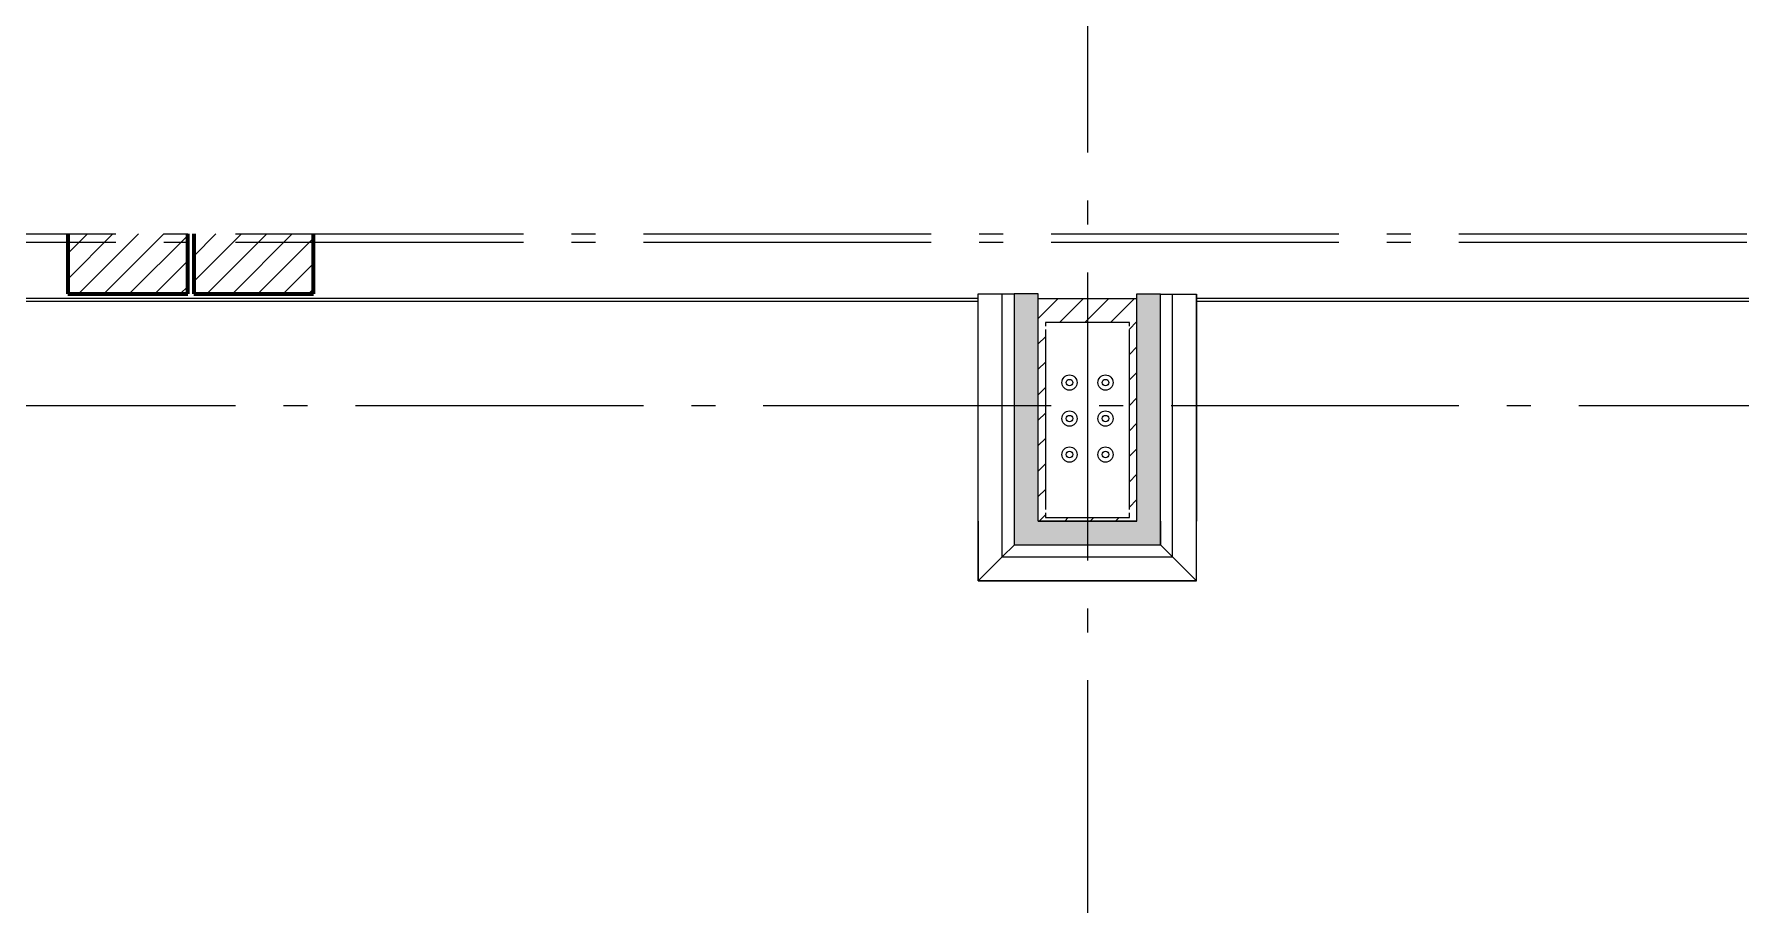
# Model space of a CAD drawing. Header units: millimetres. Extents: x -187347 to 135007, y -6415 to 292048.
# Drawn here: x -55332 to -48216, y 101973 to 105603 of the extents above; entities that cross this region are included whole.
import ezdxf

# ---------------------------------------------------------------- set-up
doc = ezdxf.new("R2010")
doc.units = ezdxf.units.MM
doc.header["$LTSCALE"] = 100
doc.linetypes.add('Z_LINE-CNTR', pattern=[17, 12, -2, 1, -2])
for name, color, linetype, lineweight in [('A-FLOR', 7, 'Continuous', 5), ('A-WALL', 7, 'Continuous', 5), ('A-WALL-FNSH', 7, 'Continuous', 5), ('A-WALL-PATT', 7, 'Continuous', 5), ('S-COLS', 7, 'Continuous', 5), ('S-FSTN', 7, 'Continuous', 5), ('S-GRID', 7, 'Continuous', 5)]:
    doc.layers.add(name, color=color, linetype=linetype, lineweight=lineweight)

# ---------------------------------------------------------------- blocks, each defined once
blk = doc.blocks.new('ODE_ST_M3_Concrete_Rectangular_Column_LOD3 - C400X500-17909181-BLOCK WORK - GROUND FLOOR PLAN - FOR SITE')
at = {"layer": 'S-COLS', "true_color": 0xc0c0c0}
h = blk.add_hatch(dxfattribs=at)
h.set_pattern_fill('FP_1747', color=9, style=0, pattern_type=2)
h.set_pattern_definition([(315, (-665, 157998.48), (53.03301, 53.03301), [])])
h.paths.add_polyline_path([(-200, -250), (50, -250), (50, 250), (-200, 250)])
at = {"layer": 'S-COLS', "lineweight": 100}
for p, q in [((50, 250), (-200, 250)), ((-200, 250), (-200, -250)), ((-200, -250), (50, -250))]:
    blk.add_line(p, q, dxfattribs=at)
blk = doc.blocks.new('ODE_ST_M3_Concrete_Rectangular_Column_LOD3 - C400X500-V257-BLOCK WORK - GROUND FLOOR PLAN - FOR SITE')
at = {"layer": 'S-COLS', "true_color": 0xc0c0c0}
h = blk.add_hatch(dxfattribs=at)
h.set_pattern_fill('FP_1748', color=9, style=0, pattern_type=2)
h.set_pattern_definition([(315, (-665, 158523.48), (53.03301, 53.03301), [])])
h.paths.add_polyline_path([(-200, -250), (50, -250), (50, 250), (-200, 250)])
at = {"layer": 'S-COLS', "lineweight": 100}
for p, q in [((50, 250), (-200, 250)), ((-200, 250), (-200, -250)), ((-200, -250), (50, -250))]:
    blk.add_line(p, q, dxfattribs=at)
blk = doc.blocks.new('ODE_ST_M3_Base_Plate_Connection___Double_Row_14562_FREE_BOLT_LOD3 - BR630D-V277-BLOCK WORK - GROUND FLOOR PLAN - FOR SITE')
at = {"layer": 'S-FSTN'}
for p, q in [((-181.3, 406), (-181.3, 391)), ((168.7, 406), (-181.3, 406)), ((-181.3, 377), (-181.3, -373)), ((168.7, 391), (168.7, 406)), ((168.7, -373), (168.7, 377)), ((-181.3, -387), (-181.3, -406)), ((-181.3, -406), (168.7, -406)), ((168.7, -406), (168.7, -387))]:
    blk.add_line(p, q, dxfattribs=at)
blk = doc.blocks.new('Hex Head - 16mmØ BOLT-30449151-BLOCK WORK - GROUND FLOOR PLAN - FOR SITE')
at = {"layer": 'S-FSTN'}
for radius, start, end in [(31.7, 0, 180), (13.5, 0, 180), (31.7, 180, 360), (13.5, 180, 360)]:
    blk.add_arc((9.5, 0), radius, start, end, dxfattribs=at)
blk = doc.blocks.new('Hex Head - 30mmØ BOLT-30457584-BLOCK WORK - GROUND FLOOR PLAN - FOR SITE')
at = {"layer": 'S-FSTN'}
for radius, start, end in [(31.7, 0, 180), (13.5, 0, 180), (31.7, 180, 360), (13.5, 180, 360)]:
    blk.add_arc((9.5, 0), radius, start, end, dxfattribs=at)

msp = doc.modelspace()

# ---------------------------------------------------------------- hatches: boundary and pattern name
at = {"layer": 'A-WALL-PATT', "true_color": 0xb8ffa6}
h = msp.add_hatch(color=71, dxfattribs=at)
h.paths.add_polyline_path([(-51244.1, 103473.8), (-51244.1, 103572.2), (-51244.9, 103572.2), (-51244.9, 103473.8)])
h.paths.add_polyline_path([(-51244.1, 103573), (-51244.1, 104520), (-51244.9, 104520), (-51244.9, 103573)])
at = {"layer": 'A-WALL-PATT'}
h = msp.add_hatch(dxfattribs=at)
h.set_pattern_fill('FP_323', color=256, angle=67.38013, style=0, pattern_type=2)
h.set_pattern_definition([(157.38, (-51164.69, 104050.563), (-50.7995, 0.0003), [13.208, -647.192]), (157.38, (-51164.69, 104101.363), (-50.79954, 0.0003), [13.208, -647.192]), (157.38, (-51164.69, 104152.163), (-50.79954, 0.0003), [13.208, -647.192]), (157.38, (-51164.69, 104202.964), (-50.79954, 0.0003), [13.208, -647.192]), (157.38, (-51164.69, 104253.763), (-50.79954, 0.0003), [13.208, -647.192]), (202.249, (-51164.69, 104093.235), (-50.8004, 0.00024), [12.075, -1195.427]), (202.249, (-51164.69, 104144.035), (-50.8004, 0.00024), [12.075, -1195.427]), (202.249, (-51164.69, 104194.835), (-50.80037, 0.00024), [12.075, -1195.427]), (202.249, (-51164.69, 104245.635), (-50.80037, 0.00024), [12.075, -1195.427]), (202.249, (-51164.69, 104296.435), (-50.80037, 0.00024), [12.075, -1195.427]), (202.249, (-51164.69, 104347.235), (-50.80037, 0.00024), [12.075, -1195.427]), (202.2491, (-51164.69, 104398.035), (-50.80037, 0.00024), [12.075, -1195.427]), (202.2491, (-51164.69, 104448.835), (-50.80037, 0.00024), [12.075, -1195.427]), (202.2491, (-51164.69, 104499.635), (-50.80037, 0.00024), [12.075, -1195.427]), (337.751, (-51175.866, 104080.535), (-50.8004, -0.0005), [12.075, -1195.427]), (337.751, (-51175.866, 104131.335), (-50.8004, -0.0005), [12.075, -1195.427]), (337.751, (-51175.866, 104182.135), (-50.80037, -0.0005), [12.075, -1195.427]), (337.751, (-51175.866, 104232.936), (-50.80037, -0.0005), [12.075, -1195.427]), (337.751, (-51175.866, 104283.735), (-50.80037, -0.0005), [12.075, -1195.427]), (337.751, (-51175.866, 104334.535), (-50.80037, -0.0005), [12.075, -1195.427]), (337.751, (-51175.866, 104385.335), (-50.80037, -0.00048), [12.075, -1195.427]), (337.7511, (-51175.866, 104436.135), (-50.80037, -0.00048), [12.075, -1195.427]), (337.7511, (-51175.866, 104486.935), (-50.80037, -0.00048), [12.075, -1195.427]), (22.62, (-51176.882, 104062.756), (-50.7995, -0.00055), [13.208, -647.192]), (22.62, (-51176.882, 104113.555), (-50.79954, -0.00055), [13.208, -647.192]), (22.62, (-51176.882, 104164.355), (-50.79954, -0.00055), [13.208, -647.192]), (22.62, (-51176.882, 104215.155), (-50.79954, -0.00055), [13.208, -647.192]), (22.62, (-51176.882, 104265.955), (-50.79954, -0.00055), [13.208, -647.192]), (171.8701, (-51156.054, 104048.0235), (-50.79954, -7e-05), [3.592, -355.618]), (158.198, (-51159.61, 104048.531), (-50.8005, 0.0002), [5.471, -268.095]), (158.198, (-51159.61, 104099.33), (-50.8005, 0.0002), [5.471, -268.095]), (21.801, (-51164.69, 104067.835), (-50.8005, 0.0004), [5.471, -268.095]), (21.801, (-51164.69, 104118.635), (-50.8005, 0.0004), [5.471, -268.095]), (8.1301, (-51159.61, 104069.8675), (-50.79954, -0.00017), [3.592, -355.618]), (8.1301, (-51156.054, 104048.0235), (-50.79954, -0.00017), [3.592, -355.618]), (26.565, (-51152.498, 104048.53), (-50.7999, -0.0005), [3.408, -110.184]), (45, (-51149.45, 104050.055), (-50.8, -0.0001), [3.592, -68.25]), (56.31, (-51146.91, 104052.595), (-50.8, -0.0005), [1.832, -181.33]), (56.31, (-51146.91, 104103.395), (-50.8, -0.0005), [1.832, -181.33]), (56.31, (-51146.91, 104154.195), (-50.8, -0.0005), [1.832, -181.33]), (71.565, (-51145.894, 104054.12), (-50.8, 0.0002), [1.676, -158.967]), (71.565, (-51145.894, 104104.92), (-50.7998, 0.0002), [1.676, -158.967]), (71.565, (-51145.894, 104155.72), (-50.7998, 0.0002), [1.676, -158.967]), (71.565, (-51145.386, 104055.643), (-50.8, 0.0002), [1.676, -158.967]), (71.565, (-51145.386, 104106.443), (-50.7998, 0.0002), [1.676, -158.967]), (71.565, (-51145.386, 104157.243), (-50.7998, 0.0002), [1.676, -158.967]), (90, (-51144.88, 104057.167), (-50.8, -0.0001), [4.064, -46.736]), (108.435, (-51144.878, 104061.23), (-50.8, -0.0005), [1.676, -158.967]), (108.435, (-51144.88, 104112.03), (-50.7998, -0.0005), [1.676, -158.967]), (108.435, (-51144.878, 104162.83), (-50.7998, -0.0005), [1.676, -158.967]), (108.435, (-51145.387, 104062.755), (-50.8, -0.0005), [1.676, -158.967]), (108.435, (-51145.386, 104113.555), (-50.7998, -0.0005), [1.676, -158.967]), (108.435, (-51145.386, 104164.355), (-50.7998, -0.0005), [1.676, -158.967]), (123.69, (-51145.894, 104064.28), (-50.8, 0.0002), [1.832, -181.33]), (123.69, (-51145.894, 104115.08), (-50.8, 0.0002), [1.832, -181.33]), (123.69, (-51145.895, 104165.88), (-50.8, 0.0002), [1.832, -181.33]), (135, (-51146.91, 104065.803), (-50.8, -0.0001), [3.592, -68.25]), (153.435, (-51149.45, 104068.343), (-50.7999, 0.0003), [3.408, -110.184]), (171.8701, (-51152.498, 104069.867), (-50.79954, -7e-05), [3.592, -355.618]), (171.8701, (-51156.054, 104073.423), (-50.79954, -7e-05), [3.592, -355.618]), (158.198, (-51159.61, 104073.931), (-50.8005, 0.0002), [5.471, -268.095]), (158.198, (-51159.61, 104124.73), (-50.8005, 0.0002), [5.471, -268.095]), (21.801, (-51164.69, 104093.235), (-50.8005, 0.0004), [5.471, -268.095]), (21.801, (-51164.69, 104144.035), (-50.8005, 0.0004), [5.471, -268.095]), (8.1301, (-51159.61, 104095.267), (-50.79954, -0.00017), [3.592, -355.618]), (8.1301, (-51156.054, 104073.423), (-50.79954, -0.00017), [3.592, -355.618]), (26.565, (-51152.498, 104073.93), (-50.7999, -0.0005), [3.408, -110.184]), (45, (-51149.45, 104075.455), (-50.8, -0.0001), [3.592, -68.25]), (56.31, (-51146.91, 104077.995), (-50.8, -0.0005), [1.832, -181.33]), (56.31, (-51146.91, 104128.795), (-50.8, -0.0005), [1.832, -181.33]), (56.31, (-51146.91, 104179.596), (-50.8, -0.0005), [1.832, -181.33]), (71.565, (-51145.894, 104079.52), (-50.8, 0.0002), [1.676, -158.967]), (71.565, (-51145.894, 104130.32), (-50.7998, 0.0002), [1.676, -158.967]), (71.565, (-51145.894, 104181.12), (-50.7998, 0.0002), [1.676, -158.967]), (71.565, (-51145.386, 104081.043), (-50.8, 0.0002), [1.676, -158.967]), (71.565, (-51145.386, 104131.843), (-50.7998, 0.0002), [1.676, -158.967]), (71.565, (-51145.386, 104182.643), (-50.7998, 0.0002), [1.676, -158.967]), (90, (-51144.88, 104082.567), (-50.8, -0.0001), [4.064, -46.736]), (108.435, (-51144.88, 104086.63), (-50.7998, -0.0005), [1.676, -158.967]), (108.435, (-51144.88, 104137.43), (-50.7998, -0.0005), [1.676, -158.967]), (108.435, (-51144.88, 104188.23), (-50.7998, -0.0005), [1.676, -158.967]), (108.435, (-51145.386, 104088.156), (-50.7998, -0.0005), [1.676, -158.967]), (108.435, (-51145.386, 104138.955), (-50.7998, -0.0005), [1.676, -158.967]), (108.435, (-51145.386, 104189.755), (-50.7998, -0.0005), [1.676, -158.967]), (123.69, (-51145.894, 104089.68), (-50.8, 0.0002), [1.832, -181.33]), (123.69, (-51145.894, 104140.48), (-50.8, 0.0002), [1.832, -181.33]), (123.69, (-51145.894, 104191.28), (-50.8, 0.0002), [1.832, -181.33]), (135, (-51146.91, 104091.203), (-50.8, -0.0001), [3.592, -68.25]), (153.435, (-51149.45, 104093.743), (-50.7999, 0.0003), [3.408, -110.184]), (171.8701, (-51152.498, 104095.267), (-50.79954, -7e-05), [3.592, -355.618]), (171.8701, (-51184.502, 104060.723), (-50.79954, -7e-05), [3.592, -355.618]), (153.435, (-51188.058, 104061.23), (-50.7999, 0.0003), [3.408, -110.184]), (135, (-51191.106, 104062.755), (-50.8, -0.0001), [3.592, -68.25]), (123.69, (-51193.646, 104065.295), (-50.8, 0.0002), [1.832, -181.33]), (123.69, (-51193.646, 104116.095), (-50.8, 0.0002), [1.832, -181.33]), (123.69, (-51193.646, 104166.895), (-50.8, 0.0002), [1.832, -181.33]), (108.435, (-51194.66, 104066.82), (-50.8, -0.0005), [1.676, -158.967]), (108.435, (-51194.66, 104117.62), (-50.7998, -0.0005), [1.676, -158.967]), (108.435, (-51194.66, 104168.42), (-50.7998, -0.0005), [1.676, -158.967]), (108.435, (-51195.17, 104068.343), (-50.8, -0.0005), [1.676, -158.967]), (108.435, (-51195.17, 104119.143), (-50.7998, -0.0005), [1.676, -158.967]), (108.435, (-51195.17, 104169.943), (-50.7998, -0.0005), [1.676, -158.967]), (90, (-51195.68, 104069.867), (-50.8, -0.0001), [4.064, -46.736]), (71.565, (-51195.678, 104073.93), (-50.8, 0.0002), [1.676, -158.967]), (71.565, (-51195.68, 104124.73), (-50.7998, 0.0002), [1.676, -158.967]), (71.565, (-51195.68, 104175.53), (-50.7998, 0.0002), [1.676, -158.967]), (71.565, (-51195.17, 104075.455), (-50.8, 0.0002), [1.676, -158.967]), (71.565, (-51195.17, 104126.255), (-50.7998, 0.0002), [1.676, -158.967]), (71.565, (-51195.17, 104177.055), (-50.7998, 0.0002), [1.676, -158.967]), (56.31, (-51194.662, 104076.98), (-50.8, -0.0005), [1.832, -181.33]), (56.31, (-51194.66, 104127.78), (-50.8, -0.0005), [1.832, -181.33]), (56.31, (-51194.66, 104178.58), (-50.8, -0.0005), [1.832, -181.33]), (45, (-51193.646, 104078.503), (-50.8, -0.0001), [3.592, -68.25]), (26.565, (-51191.106, 104081.043), (-50.7999, -0.0005), [3.408, -110.184]), (8.1301, (-51188.058, 104082.567), (-50.79954, -0.00017), [3.592, -355.618]), (8.1301, (-51184.502, 104060.723), (-50.79954, -0.00017), [3.592, -355.618]), (20.556, (-51180.946, 104061.231), (-50.8004, -0.0003), [4.34, -429.695]), (20.556, (-51180.946, 104112.03), (-50.8004, -0.0003), [4.34, -429.695]), (20.556, (-51180.946, 104162.83), (-50.8004, -0.0003), [4.34, -429.695]), (158.198, (-51175.866, 104080.535), (-50.8005, 0.0002), [5.471, -268.095]), (158.198, (-51175.866, 104131.335), (-50.8005, 0.0002), [5.471, -268.095]), (171.8701, (-51180.946, 104082.5675), (-50.79954, -7e-05), [3.592, -355.618]), (90, (-51195.68, 104046.5), (-50.8, -0.0001), [2.032, -48.768]), (71.565, (-51195.68, 104048.53), (-50.8, 0.0002), [1.676, -158.967]), (71.565, (-51195.68, 104099.33), (-50.7998, 0.0002), [1.676, -158.967]), (71.565, (-51195.68, 104150.13), (-50.7998, 0.0002), [1.676, -158.967]), (71.565, (-51195.17, 104050.055), (-50.8, 0.0002), [1.676, -158.967]), (71.565, (-51195.17, 104100.855), (-50.7998, 0.0002), [1.676, -158.967]), (71.565, (-51195.17, 104151.655), (-50.7998, 0.0002), [1.676, -158.967]), (56.31, (-51194.662, 104051.58), (-50.8, -0.0005), [1.832, -181.33]), (56.31, (-51194.66, 104102.38), (-50.8, -0.0005), [1.832, -181.33]), (56.31, (-51194.663, 104153.18), (-50.8, -0.0005), [1.832, -181.33]), (45, (-51193.646, 104053.103), (-50.8, -0.0001), [3.592, -68.25]), (26.565, (-51191.106, 104055.643), (-50.7999, -0.0005), [3.408, -110.184]), (8.1301, (-51188.058, 104057.167), (-50.79954, -0.00017), [3.592, -355.618]), (159.444, (-51176.882, 104055.643), (-50.8004, 7e-05), [4.34, -429.695]), (159.444, (-51176.882, 104106.443), (-50.8004, 7e-05), [4.34, -429.695]), (159.444, (-51176.882, 104157.243), (-50.8004, 7e-05), [4.34, -429.695]), (171.8701, (-51180.946, 104057.167), (-50.79954, -7e-05), [3.592, -355.618]), (171.8701, (-51184.502, 104086.123), (-50.79954, -7e-05), [3.592, -355.618]), (153.435, (-51188.058, 104086.631), (-50.7999, 0.0003), [3.408, -110.184]), (135, (-51191.106, 104088.155), (-50.8, -0.0001), [3.592, -68.25]), (123.69, (-51193.646, 104090.695), (-50.8, 0.0002), [1.832, -181.33]), (123.69, (-51193.646, 104141.495), (-50.8, 0.0002), [1.832, -181.33]), (123.69, (-51193.646, 104192.295), (-50.8, 0.0002), [1.832, -181.33]), (108.435, (-51194.66, 104092.22), (-50.7998, -0.0005), [1.676, -158.967]), (108.435, (-51194.66, 104143.02), (-50.7998, -0.0005), [1.676, -158.967]), (108.435, (-51194.66, 104193.82), (-50.7998, -0.0005), [1.676, -158.967]), (108.435, (-51195.17, 104093.743), (-50.7998, -0.0005), [1.676, -158.967]), (108.435, (-51195.17, 104144.543), (-50.7998, -0.0005), [1.676, -158.967]), (108.435, (-51195.17, 104195.343), (-50.7998, -0.0005), [1.676, -158.967]), (90, (-51195.68, 104095.267), (-50.8, -0.0001), [2.032, -48.768]), (8.1301, (-51184.502, 104086.123), (-50.79954, -0.00017), [3.592, -355.618]), (21.801, (-51180.946, 104086.631), (-50.8005, 0.0004), [5.471, -268.095]), (21.801, (-51180.946, 104137.431), (-50.8005, 0.0004), [5.471, -268.095])])
h.paths.add_polyline_path([(-51244.1, 103572.2), (-51145.7, 103572.2), (-51145.7, 104520), (-51244.1, 104520), (-51244.1, 103573)])
at = {"layer": 'A-WALL-PATT', "true_color": 0xb8ffa6}
for points in [[(-51144.9, 103573), (-51144.9, 104520), (-51145.7, 104520), (-51145.7, 103573)], [(-50734.9, 103573), (-50734.1, 103573), (-50734.1, 104519), (-50734.9, 104519), (-50734.9, 103639)], [(-51051.4, 103572.2), (-50734.1, 103572.2), (-50734.9, 103573), (-51144.9, 103573), (-51145.7, 103572.2)], [(-50681, 103473), (-50635.7, 103473), (-50635.7, 103473.8), (-51244.1, 103473.8), (-51244.1, 103473), (-51051.4, 103473)]]:
    msp.add_hatch(color=71, dxfattribs=at).paths.add_polyline_path(points)
at = {"layer": 'A-WALL-PATT'}
h = msp.add_hatch(dxfattribs=at)
h.set_pattern_fill('FP_321', color=256, angle=67.38013, style=0, pattern_type=2)
h.set_pattern_definition([(337.38, (-50715.066, 104041.935), (50.7995, -0.0003), [13.208, -647.192]), (337.38, (-50715.066, 103991.135), (50.79954, -0.0003), [13.208, -647.192]), (337.38, (-50715.066, 103940.335), (50.79954, -0.0003), [13.208, -647.192]), (337.38, (-50715.066, 103889.535), (50.79954, -0.0003), [13.208, -647.192]), (337.38, (-50715.067, 103838.735), (50.79954, -0.0003), [13.208, -647.192]), (22.249, (-50715.066, 103999.263), (50.8004, -0.00024), [12.075, -1195.427]), (22.249, (-50715.066, 103948.463), (50.8004, -0.00024), [12.075, -1195.427]), (22.249, (-50715.066, 103897.663), (50.80037, -0.00024), [12.075, -1195.427]), (22.249, (-50715.066, 103846.863), (50.80037, -0.00024), [12.075, -1195.427]), (22.249, (-50715.066, 103796.063), (50.80037, -0.00024), [12.075, -1195.427]), (22.249, (-50715.066, 103745.264), (50.80037, -0.00024), [12.075, -1195.427]), (22.2491, (-50715.066, 103694.463), (50.80037, -0.00024), [12.075, -1195.427]), (22.2491, (-50715.066, 103643.663), (50.80037, -0.00024), [12.075, -1195.427]), (22.2491, (-50715.066, 103592.863), (50.80037, -0.00024), [12.075, -1195.427]), (157.751, (-50703.89, 104011.963), (50.8004, 0.0005), [12.075, -1195.427]), (157.751, (-50703.89, 103961.163), (50.8004, 0.0005), [12.075, -1195.427]), (157.751, (-50703.89, 103910.363), (50.80037, 0.0005), [12.075, -1195.427]), (157.751, (-50703.89, 103859.563), (50.80037, 0.0005), [12.075, -1195.427]), (157.751, (-50703.89, 103808.763), (50.80037, 0.0005), [12.075, -1195.427]), (157.751, (-50703.89, 103757.963), (50.80037, 0.0005), [12.075, -1195.427]), (157.751, (-50703.89, 103707.163), (50.80037, 0.00048), [12.075, -1195.427]), (157.7511, (-50703.89, 103656.363), (50.80037, 0.00048), [12.075, -1195.427]), (157.7511, (-50703.89, 103605.563), (50.80037, 0.00048), [12.075, -1195.427]), (202.62, (-50702.874, 104029.743), (50.7995, 0.00055), [13.208, -647.192]), (202.62, (-50702.875, 103978.943), (50.79954, 0.00055), [13.208, -647.192]), (202.62, (-50702.874, 103928.143), (50.79954, 0.00055), [13.208, -647.192]), (202.62, (-50702.874, 103877.343), (50.79954, 0.00055), [13.208, -647.192]), (202.62, (-50702.874, 103826.543), (50.79954, 0.00055), [13.208, -647.192]), (351.8701, (-50723.702, 104044.475), (50.79954, 7e-05), [3.592, -355.618]), (338.198, (-50720.146, 104043.967), (50.8005, -0.0002), [5.471, -268.095]), (338.198, (-50720.146, 103993.167), (50.8005, -0.0002), [5.471, -268.095]), (201.801, (-50715.066, 104024.663), (50.8005, -0.0004), [5.471, -268.095]), (201.801, (-50715.066, 103973.863), (50.8005, -0.0004), [5.471, -268.095]), (188.1301, (-50720.146, 104022.631), (50.79954, 0.00017), [3.592, -355.618]), (188.1301, (-50723.702, 104044.475), (50.79954, 0.00017), [3.592, -355.618]), (206.565, (-50727.258, 104043.967), (50.7999, 0.0005), [3.408, -110.184]), (225, (-50730.306, 104042.443), (50.8, 0.0001), [3.592, -68.25]), (236.31, (-50732.846, 104039.903), (50.8, 0.0005), [1.832, -181.33]), (236.31, (-50732.846, 103989.103), (50.8, 0.0005), [1.832, -181.33]), (236.31, (-50732.846, 103938.303), (50.8, 0.0005), [1.832, -181.33]), (251.565, (-50733.86, 104038.38), (50.8, -0.0002), [1.676, -158.967]), (251.565, (-50733.86, 103987.58), (50.7998, -0.0002), [1.676, -158.967]), (251.565, (-50733.86, 103936.78), (50.7998, -0.0002), [1.676, -158.967]), (251.565, (-50734.37, 104036.855), (50.8, -0.0002), [1.676, -158.967]), (251.565, (-50734.37, 103986.055), (50.7998, -0.0002), [1.676, -158.967]), (251.565, (-50734.37, 103935.255), (50.7998, -0.0002), [1.676, -158.967]), (270, (-50734.88, 104035.33), (50.8, 0.0001), [4.064, -46.736]), (288.435, (-50734.88, 104031.267), (50.8, 0.0005), [1.676, -158.967]), (288.435, (-50734.88, 103980.467), (50.7998, 0.0005), [1.676, -158.967]), (288.435, (-50734.878, 103929.667), (50.7998, 0.0005), [1.676, -158.967]), (288.435, (-50734.37, 104029.743), (50.8, 0.0005), [1.676, -158.967]), (288.435, (-50734.37, 103978.944), (50.7998, 0.0005), [1.676, -158.967]), (288.435, (-50734.37, 103928.143), (50.7998, 0.0005), [1.676, -158.967]), (303.69, (-50733.86, 104028.22), (50.8, -0.0002), [1.832, -181.33]), (303.69, (-50733.862, 103977.42), (50.8, -0.0002), [1.832, -181.33]), (303.69, (-50733.86, 103926.62), (50.8, -0.0002), [1.832, -181.33]), (315, (-50732.846, 104026.695), (50.8, 0.0001), [3.592, -68.25]), (333.435, (-50730.306, 104024.155), (50.7999, -0.0003), [3.408, -110.184]), (351.8701, (-50727.258, 104022.631), (50.79954, 7e-05), [3.592, -355.618]), (351.8701, (-50723.702, 104019.0755), (50.79954, 7e-05), [3.592, -355.618]), (338.198, (-50720.146, 104018.567), (50.8005, -0.0002), [5.471, -268.095]), (338.198, (-50720.146, 103967.767), (50.8005, -0.0002), [5.471, -268.095]), (201.801, (-50715.066, 103999.263), (50.8005, -0.0004), [5.471, -268.095]), (201.801, (-50715.066, 103948.463), (50.8005, -0.0004), [5.471, -268.095]), (188.1301, (-50720.146, 103997.2315), (50.79954, 0.00017), [3.592, -355.618]), (188.1301, (-50723.702, 104019.0755), (50.79954, 0.00017), [3.592, -355.618]), (206.565, (-50727.258, 104018.567), (50.7999, 0.0005), [3.408, -110.184]), (225, (-50730.306, 104017.043), (50.8, 0.0001), [3.592, -68.25]), (236.31, (-50732.846, 104014.503), (50.8, 0.0005), [1.832, -181.33]), (236.31, (-50732.846, 103963.703), (50.8, 0.0005), [1.832, -181.33]), (236.31, (-50732.846, 103912.903), (50.8, 0.0005), [1.832, -181.33]), (251.565, (-50733.86, 104012.98), (50.8, -0.0002), [1.676, -158.967]), (251.565, (-50733.86, 103962.18), (50.7998, -0.0002), [1.676, -158.967]), (251.565, (-50733.86, 103911.38), (50.7998, -0.0002), [1.676, -158.967]), (251.565, (-50734.37, 104011.455), (50.8, -0.0002), [1.676, -158.967]), (251.565, (-50734.37, 103960.655), (50.7998, -0.0002), [1.676, -158.967]), (251.565, (-50734.37, 103909.855), (50.7998, -0.0002), [1.676, -158.967]), (270, (-50734.88, 104009.93), (50.8, 0.0001), [4.064, -46.736]), (288.435, (-50734.88, 104005.867), (50.7998, 0.0005), [1.676, -158.967]), (288.435, (-50734.88, 103955.067), (50.7998, 0.0005), [1.676, -158.967]), (288.435, (-50734.88, 103904.267), (50.7998, 0.0005), [1.676, -158.967]), (288.435, (-50734.37, 104004.343), (50.7998, 0.0005), [1.676, -158.967]), (288.435, (-50734.37, 103953.543), (50.7998, 0.0005), [1.676, -158.967]), (288.435, (-50734.37, 103902.743), (50.7998, 0.0005), [1.676, -158.967]), (303.69, (-50733.862, 104002.82), (50.8, -0.0002), [1.832, -181.33]), (303.69, (-50733.86, 103952.02), (50.8, -0.0002), [1.832, -181.33]), (303.69, (-50733.86, 103901.22), (50.8, -0.0002), [1.832, -181.33]), (315, (-50732.846, 104001.295), (50.8, 0.0001), [3.592, -68.25]), (333.435, (-50730.306, 103998.755), (50.7999, -0.0003), [3.408, -110.184]), (351.8701, (-50727.258, 103997.231), (50.79954, 7e-05), [3.592, -355.618]), (351.8701, (-50695.254, 104031.775), (50.79954, 7e-05), [3.592, -355.618]), (333.435, (-50691.698, 104031.267), (50.7999, -0.0003), [3.408, -110.184]), (315, (-50688.65, 104029.743), (50.8, 0.0001), [3.592, -68.25]), (303.69, (-50686.11, 104027.203), (50.8, -0.0002), [1.832, -181.33]), (303.69, (-50686.11, 103976.403), (50.8, -0.0002), [1.832, -181.33]), (303.69, (-50686.11, 103925.603), (50.8, -0.0002), [1.832, -181.33]), (288.435, (-50685.094, 104025.68), (50.8, 0.0005), [1.676, -158.967]), (288.435, (-50685.094, 103974.88), (50.7998, 0.0005), [1.676, -158.967]), (288.435, (-50685.094, 103924.08), (50.7998, 0.0005), [1.676, -158.967]), (288.435, (-50684.587, 104024.155), (50.8, 0.0005), [1.676, -158.967]), (288.435, (-50684.586, 103973.355), (50.7998, 0.0005), [1.676, -158.967]), (288.435, (-50684.586, 103922.555), (50.7998, 0.0005), [1.676, -158.967]), (270, (-50684.08, 104022.63), (50.8, 0.0001), [4.064, -46.736]), (251.565, (-50684.078, 104018.567), (50.8, -0.0002), [1.676, -158.967]), (251.565, (-50684.08, 103967.767), (50.7998, -0.0002), [1.676, -158.967]), (251.565, (-50684.078, 103916.967), (50.7998, -0.0002), [1.676, -158.967]), (251.565, (-50684.586, 104017.043), (50.8, -0.0002), [1.676, -158.967]), (251.565, (-50684.586, 103966.243), (50.7998, -0.0002), [1.676, -158.967]), (251.565, (-50684.586, 103915.443), (50.7998, -0.0002), [1.676, -158.967]), (236.31, (-50685.094, 104015.52), (50.8, 0.0005), [1.832, -181.33]), (236.31, (-50685.094, 103964.72), (50.8, 0.0005), [1.832, -181.33]), (236.31, (-50685.094, 103913.92), (50.8, 0.0005), [1.832, -181.33]), (225, (-50686.11, 104013.995), (50.8, 0.0001), [3.592, -68.25]), (206.565, (-50688.65, 104011.455), (50.7999, 0.0005), [3.408, -110.184]), (188.1301, (-50691.698, 104009.931), (50.79954, 0.00017), [3.592, -355.618]), (188.1301, (-50695.254, 104031.775), (50.79954, 0.00017), [3.592, -355.618]), (200.556, (-50698.81, 104031.268), (50.8004, 0.0003), [4.34, -429.695]), (200.556, (-50698.81, 103980.467), (50.8004, 0.0003), [4.34, -429.695]), (200.556, (-50698.81, 103929.667), (50.8004, 0.0003), [4.34, -429.695]), (338.198, (-50703.89, 104011.963), (50.8005, -0.0002), [5.471, -268.095]), (338.198, (-50703.89, 103961.163), (50.8005, -0.0002), [5.471, -268.095]), (351.8701, (-50698.81, 104009.9314), (50.79954, 7e-05), [3.592, -355.618]), (270, (-50684.08, 104046), (50.8, 0.0001), [2.032, -48.768]), (251.565, (-50684.08, 104043.967), (50.8, -0.0002), [1.676, -158.967]), (251.565, (-50684.08, 103993.167), (50.7998, -0.0002), [1.676, -158.967]), (251.565, (-50684.08, 103942.367), (50.7998, -0.0002), [1.676, -158.967]), (251.565, (-50684.586, 104042.443), (50.8, -0.0002), [1.676, -158.967]), (251.565, (-50684.586, 103991.643), (50.7998, -0.0002), [1.676, -158.967]), (251.565, (-50684.586, 103940.843), (50.7998, -0.0002), [1.676, -158.967]), (236.31, (-50685.094, 104040.92), (50.8, 0.0005), [1.832, -181.33]), (236.31, (-50685.094, 103990.12), (50.8, 0.0005), [1.832, -181.33]), (236.31, (-50685.094, 103939.32), (50.8, 0.0005), [1.832, -181.33]), (225, (-50686.11, 104039.395), (50.8, 0.0001), [3.592, -68.25]), (206.565, (-50688.65, 104036.855), (50.7999, 0.0005), [3.408, -110.184]), (188.1301, (-50691.698, 104035.331), (50.79954, 0.00017), [3.592, -355.618]), (339.444, (-50702.874, 104036.855), (50.8004, -7e-05), [4.34, -429.695]), (339.444, (-50702.874, 103986.055), (50.8004, -7e-05), [4.34, -429.695]), (339.444, (-50702.874, 103935.255), (50.8004, -7e-05), [4.34, -429.695]), (351.8701, (-50698.81, 104035.331), (50.79954, 7e-05), [3.592, -355.618]), (351.8701, (-50695.2536, 104006.375), (50.79954, 7e-05), [3.592, -355.618]), (333.435, (-50691.698, 104005.867), (50.7999, -0.0003), [3.408, -110.184]), (315, (-50688.65, 104004.343), (50.8, 0.0001), [3.592, -68.25]), (303.69, (-50686.11, 104001.803), (50.8, -0.0002), [1.832, -181.33]), (303.69, (-50686.11, 103951.003), (50.8, -0.0002), [1.832, -181.33]), (303.69, (-50686.11, 103900.203), (50.8, -0.0002), [1.832, -181.33]), (288.435, (-50685.094, 104000.28), (50.7998, 0.0005), [1.676, -158.967]), (288.435, (-50685.094, 103949.48), (50.7998, 0.0005), [1.676, -158.967]), (288.435, (-50685.094, 103898.68), (50.7998, 0.0005), [1.676, -158.967]), (288.435, (-50684.586, 103998.755), (50.7998, 0.0005), [1.676, -158.967]), (288.435, (-50684.586, 103947.955), (50.7998, 0.0005), [1.676, -158.967]), (288.435, (-50684.586, 103897.155), (50.7998, 0.0005), [1.676, -158.967]), (270, (-50684.08, 103997.23), (50.8, 0.0001), [2.032, -48.768]), (188.1301, (-50695.2536, 104006.375), (50.79954, 0.00017), [3.592, -355.618]), (201.801, (-50698.81, 104005.867), (50.8005, -0.0004), [5.471, -268.095]), (201.801, (-50698.81, 103955.067), (50.8005, -0.0004), [5.471, -268.095])])
h.paths.add_polyline_path([(-50734.1, 103572.2), (-50635.7, 103572.2), (-50635.7, 104519), (-50734.1, 104519), (-50734.1, 103573)])
at = {"layer": 'A-WALL-PATT', "true_color": 0xb8ffa6}
h = msp.add_hatch(color=71, dxfattribs=at)
h.paths.add_polyline_path([(-50634.9, 103473.8), (-50634.9, 103572.2), (-50635.7, 103572.2), (-50635.7, 103473.8)])
h.paths.add_polyline_path([(-50634.9, 103573), (-50634.9, 104519), (-50635.7, 104519), (-50635.7, 103573)])
at = {"layer": 'A-WALL-PATT'}
h = msp.add_hatch(dxfattribs=at)
h.set_pattern_fill('FP_322', color=256, angle=-292.61987, style=0, pattern_type=2)
h.set_pattern_definition([(247.38, (-50943.943, 103553.187), (-0.0003, -50.7995), [13.208, -647.192]), (247.38, (-50994.742, 103553.187), (-0.0003, -50.7995), [13.208, -647.192]), (247.38, (-51045.542, 103553.187), (-0.0003, -50.7995), [13.208, -647.192]), (247.38, (-51096.342, 103553.187), (-0.0003, -50.7995), [13.208, -647.192]), (247.38, (-51147.142, 103553.188), (-0.0003, -50.79954), [13.208, -647.192]), (292.249, (-50986.614, 103553.187), (-0.0002, -50.8004), [12.075, -1195.427]), (292.249, (-51037.414, 103553.187), (-0.0002, -50.8004), [12.075, -1195.427]), (292.249, (-51088.214, 103553.187), (-0.0002, -50.8004), [12.075, -1195.427]), (292.249, (-51139.014, 103553.187), (-0.00024, -50.8004), [12.075, -1195.427]), (292.249, (-51189.814, 103553.187), (-0.00024, -50.8004), [12.075, -1195.427]), (292.249, (-51240.614, 103553.187), (-0.00024, -50.80037), [12.075, -1195.427]), (292.249, (-51291.414, 103553.187), (-0.00024, -50.80037), [12.075, -1195.427]), (292.249, (-51342.214, 103553.187), (-0.00024, -50.80037), [12.075, -1195.427]), (292.249, (-51393.015, 103553.187), (-0.00024, -50.80037), [12.075, -1195.427]), (67.751, (-50973.915, 103542.01), (0.0005, -50.8004), [12.075, -1195.427]), (67.751, (-51024.714, 103542.011), (0.0005, -50.8004), [12.075, -1195.427]), (67.751, (-51075.514, 103542.01), (0.0005, -50.8004), [12.075, -1195.427]), (67.751, (-51126.314, 103542.01), (0.0005, -50.8004), [12.075, -1195.427]), (67.751, (-51177.114, 103542.012), (0.0005, -50.8004), [12.075, -1195.427]), (67.751, (-51227.914, 103542.01), (0.0005, -50.8004), [12.075, -1195.427]), (67.751, (-51278.714, 103542.011), (0.0005, -50.80037), [12.075, -1195.427]), (67.751, (-51329.514, 103542.011), (0.0005, -50.80037), [12.075, -1195.427]), (67.751, (-51380.314, 103542.011), (0.0005, -50.80037), [12.075, -1195.427]), (112.62, (-50956.134, 103540.995), (0.0005, -50.7995), [13.208, -647.192]), (112.62, (-51006.934, 103540.996), (0.0005, -50.7995), [13.208, -647.192]), (112.62, (-51057.734, 103540.995), (0.00055, -50.7995), [13.208, -647.192]), (112.62, (-51108.534, 103540.995), (0.00055, -50.7995), [13.208, -647.192]), (112.62, (-51159.334, 103540.995), (0.00055, -50.79954), [13.208, -647.192]), (261.8701, (-50941.4016, 103561.823), (7e-05, -50.79954), [3.592, -355.618]), (248.198, (-50941.91, 103558.267), (-0.0002, -50.8005), [5.471, -268.095]), (248.198, (-50992.71, 103558.267), (-0.0002, -50.8005), [5.471, -268.095]), (111.801, (-50961.214, 103553.187), (-0.0004, -50.8005), [5.471, -268.095]), (111.801, (-51012.014, 103553.187), (-0.0004, -50.8005), [5.471, -268.095]), (98.1301, (-50963.2456, 103558.267), (0.00017, -50.79954), [3.592, -355.618]), (98.1301, (-50941.4016, 103561.823), (0.00017, -50.79954), [3.592, -355.618]), (116.565, (-50941.91, 103565.38), (0.0005, -50.7999), [3.408, -110.184]), (135, (-50943.434, 103568.427), (0.0001, -50.8), [3.592, -68.25]), (146.31, (-50945.974, 103570.967), (0.0005, -50.8), [1.832, -181.33]), (146.31, (-50996.774, 103570.967), (0.0005, -50.8), [1.832, -181.33]), (146.31, (-51047.574, 103570.967), (0.0005, -50.8), [1.832, -181.33]), (161.565, (-50947.5, 103571.983), (-0.0002, -50.8), [1.676, -158.967]), (161.565, (-50998.3, 103571.983), (-0.0002, -50.8), [1.676, -158.967]), (161.565, (-51049.1, 103571.983), (-0.0002, -50.8), [1.676, -158.967]), (161.565, (-50949.02, 103572.49), (-0.0002, -50.8), [1.676, -158.967]), (161.565, (-50999.82, 103572.49), (-0.0002, -50.8), [1.676, -158.967]), (161.565, (-51050.62, 103572.49), (-0.0002, -50.8), [1.676, -158.967]), (180, (-50950.547, 103573), (0.0001, -50.8), [4.064, -46.736]), (198.435, (-50954.61, 103573), (0.0005, -50.8), [1.676, -158.967]), (198.435, (-51005.41, 103573), (0.0005, -50.8), [1.676, -158.967]), (198.435, (-51056.21, 103573), (0.0005, -50.8), [1.676, -158.967]), (198.435, (-50956.134, 103572.49), (0.0005, -50.8), [1.676, -158.967]), (198.435, (-51006.934, 103572.49), (0.0005, -50.8), [1.676, -158.967]), (198.435, (-51057.734, 103572.49), (0.0005, -50.8), [1.676, -158.967]), (213.69, (-50957.66, 103571.983), (-0.0002, -50.8), [1.832, -181.33]), (213.69, (-51008.46, 103571.983), (-0.0002, -50.8), [1.832, -181.33]), (213.69, (-51059.258, 103571.983), (-0.0002, -50.8), [1.832, -181.33]), (225, (-50959.182, 103570.967), (0.0001, -50.8), [3.592, -68.25]), (243.435, (-50961.722, 103568.427), (-0.0003, -50.7999), [3.408, -110.184]), (261.8701, (-50963.246, 103565.379), (7e-05, -50.79954), [3.592, -355.618]), (261.8701, (-50966.802, 103561.8234), (7e-05, -50.79954), [3.592, -355.618]), (248.198, (-50967.31, 103558.267), (-0.0002, -50.8005), [5.471, -268.095]), (248.198, (-51018.11, 103558.267), (-0.0002, -50.8005), [5.471, -268.095]), (111.801, (-50986.614, 103553.187), (-0.0004, -50.8005), [5.471, -268.095]), (111.801, (-51037.414, 103553.187), (-0.0004, -50.8005), [5.471, -268.095]), (98.1301, (-50988.646, 103558.2674), (0.00017, -50.79954), [3.592, -355.618]), (98.1301, (-50966.802, 103561.8234), (0.00017, -50.79954), [3.592, -355.618]), (116.565, (-50967.31, 103565.38), (0.0005, -50.7999), [3.408, -110.184]), (135, (-50968.834, 103568.427), (0.0001, -50.8), [3.592, -68.25]), (146.31, (-50971.374, 103570.967), (0.0005, -50.8), [1.832, -181.33]), (146.31, (-51022.174, 103570.967), (0.0005, -50.8), [1.832, -181.33]), (146.31, (-51072.974, 103570.967), (0.0005, -50.8), [1.832, -181.33]), (161.565, (-50972.898, 103571.983), (-0.0002, -50.8), [1.676, -158.967]), (161.565, (-51023.7, 103571.983), (-0.0002, -50.8), [1.676, -158.967]), (161.565, (-51074.5, 103571.983), (-0.0002, -50.8), [1.676, -158.967]), (161.565, (-50974.423, 103572.49), (-0.0002, -50.8), [1.676, -158.967]), (161.565, (-51025.22, 103572.49), (-0.0002, -50.8), [1.676, -158.967]), (161.565, (-51076.02, 103572.49), (-0.0002, -50.8), [1.676, -158.967]), (180, (-50975.946, 103573), (0.0001, -50.8), [4.064, -46.736]), (198.435, (-50980.01, 103573), (0.0005, -50.8), [1.676, -158.967]), (198.435, (-51030.81, 103573), (0.0005, -50.8), [1.676, -158.967]), (198.435, (-51081.61, 103573), (0.0005, -50.8), [1.676, -158.967]), (198.435, (-50981.534, 103572.49), (0.0005, -50.8), [1.676, -158.967]), (198.435, (-51032.334, 103572.49), (0.0005, -50.8), [1.676, -158.967]), (198.435, (-51083.134, 103572.49), (0.0005, -50.8), [1.676, -158.967]), (213.69, (-50983.06, 103571.983), (-0.0002, -50.8), [1.832, -181.33]), (213.69, (-51033.86, 103571.983), (-0.0002, -50.8), [1.832, -181.33]), (213.69, (-51084.658, 103571.983), (-0.0002, -50.8), [1.832, -181.33]), (225, (-50984.582, 103570.967), (0.0001, -50.8), [3.592, -68.25]), (243.435, (-50987.123, 103568.427), (-0.0003, -50.7999), [3.408, -110.184]), (261.8701, (-50988.646, 103565.379), (7e-05, -50.79954), [3.592, -355.618]), (261.8701, (-50954.102, 103533.375), (7e-05, -50.79954), [3.592, -355.618]), (243.435, (-50954.61, 103529.82), (-0.0003, -50.7999), [3.408, -110.184]), (225, (-50956.134, 103526.77), (0.0001, -50.8), [3.592, -68.25]), (213.69, (-50958.674, 103524.23), (-0.0002, -50.8), [1.832, -181.33]), (213.69, (-51009.474, 103524.23), (-0.0002, -50.8), [1.832, -181.33]), (213.69, (-51060.274, 103524.23), (-0.0002, -50.8), [1.832, -181.33]), (198.435, (-50960.198, 103523.215), (0.0005, -50.8), [1.676, -158.967]), (198.435, (-51011, 103523.215), (0.0005, -50.8), [1.676, -158.967]), (198.435, (-51061.8, 103523.215), (0.0005, -50.8), [1.676, -158.967]), (198.435, (-50961.72, 103522.708), (0.0005, -50.8), [1.676, -158.967]), (198.435, (-51012.52, 103522.707), (0.0005, -50.8), [1.676, -158.967]), (198.435, (-51063.32, 103522.707), (0.0005, -50.8), [1.676, -158.967]), (180, (-50963.246, 103522.2), (0.0001, -50.8), [4.064, -46.736]), (161.565, (-50967.31, 103522.2), (-0.0002, -50.8), [1.676, -158.967]), (161.565, (-51018.11, 103522.2), (-0.0002, -50.8), [1.676, -158.967]), (161.565, (-51068.91, 103522.2), (-0.0002, -50.8), [1.676, -158.967]), (161.565, (-50968.834, 103522.707), (-0.0002, -50.8), [1.676, -158.967]), (161.565, (-51019.634, 103522.707), (-0.0002, -50.8), [1.676, -158.967]), (161.565, (-51070.434, 103522.707), (-0.0002, -50.8), [1.676, -158.967]), (146.31, (-50970.36, 103523.215), (0.0005, -50.8), [1.832, -181.33]), (146.31, (-51021.16, 103523.215), (0.0005, -50.8), [1.832, -181.33]), (146.31, (-51071.958, 103523.215), (0.0005, -50.8), [1.832, -181.33]), (135, (-50971.88, 103524.23), (0.0001, -50.8), [3.592, -68.25]), (116.565, (-50974.422, 103526.77), (0.0005, -50.7999), [3.408, -110.184]), (98.1301, (-50975.946, 103529.819), (0.00017, -50.79954), [3.592, -355.618]), (98.1301, (-50954.102, 103533.375), (0.00017, -50.79954), [3.592, -355.618]), (110.556, (-50954.61, 103536.931), (0.0003, -50.8004), [4.34, -429.695]), (110.556, (-51005.41, 103536.93), (0.0003, -50.8004), [4.34, -429.695]), (110.556, (-51056.21, 103536.931), (0.0003, -50.8004), [4.34, -429.695]), (248.198, (-50973.915, 103542.01), (-0.0002, -50.8005), [5.471, -268.095]), (248.198, (-51024.714, 103542.011), (-0.0002, -50.8005), [5.471, -268.095]), (261.8701, (-50975.9455, 103536.931), (7e-05, -50.79954), [3.592, -355.618]), (180, (-50939.88, 103522.2), (0.0001, -50.8), [2.032, -48.768]), (161.565, (-50941.91, 103522.2), (-0.0002, -50.8), [1.676, -158.967]), (161.565, (-50992.71, 103522.2), (-0.0002, -50.8), [1.676, -158.967]), (161.565, (-51043.51, 103522.2), (-0.0002, -50.8), [1.676, -158.967]), (161.565, (-50943.435, 103522.707), (-0.0002, -50.8), [1.676, -158.967]), (161.565, (-50994.234, 103522.707), (-0.0002, -50.8), [1.676, -158.967]), (161.565, (-51045.034, 103522.707), (-0.0002, -50.8), [1.676, -158.967]), (146.31, (-50944.96, 103523.215), (0.0005, -50.8), [1.832, -181.33]), (146.31, (-50995.76, 103523.215), (0.0005, -50.8), [1.832, -181.33]), (146.31, (-51046.558, 103523.215), (0.0005, -50.8), [1.832, -181.33]), (135, (-50946.48, 103524.23), (0.0001, -50.8), [3.592, -68.25]), (116.565, (-50949.022, 103526.772), (0.0005, -50.7999), [3.408, -110.184]), (98.1301, (-50950.546, 103529.819), (0.00017, -50.79954), [3.592, -355.618]), (249.444, (-50949.023, 103540.995), (-7e-05, -50.8004), [4.34, -429.695]), (249.444, (-50999.822, 103540.995), (-7e-05, -50.8004), [4.34, -429.695]), (249.444, (-51050.622, 103540.995), (-7e-05, -50.8004), [4.34, -429.695]), (261.8701, (-50950.546, 103536.931), (7e-05, -50.79954), [3.592, -355.618]), (261.8701, (-50979.502, 103533.3745), (7e-05, -50.79954), [3.592, -355.618]), (243.435, (-50980.01, 103529.82), (-0.0003, -50.7999), [3.408, -110.184]), (225, (-50981.534, 103526.77), (0.0001, -50.8), [3.592, -68.25]), (213.69, (-50984.075, 103524.23), (-0.0002, -50.8), [1.832, -181.33]), (213.69, (-51034.874, 103524.23), (-0.0002, -50.8), [1.832, -181.33]), (213.69, (-51085.674, 103524.23), (-0.0002, -50.8), [1.832, -181.33]), (198.435, (-50985.6, 103523.215), (0.0005, -50.8), [1.676, -158.967]), (198.435, (-51036.4, 103523.215), (0.0005, -50.8), [1.676, -158.967]), (198.435, (-51087.2, 103523.215), (0.0005, -50.8), [1.676, -158.967]), (198.435, (-50987.12, 103522.707), (0.0005, -50.8), [1.676, -158.967]), (198.435, (-51037.92, 103522.707), (0.0005, -50.8), [1.676, -158.967]), (198.435, (-51088.723, 103522.707), (0.0005, -50.8), [1.676, -158.967]), (180, (-50988.646, 103522.2), (0.0001, -50.8), [2.032, -48.768]), (98.1301, (-50979.502, 103533.3745), (0.00017, -50.79954), [3.592, -355.618]), (111.801, (-50980.01, 103536.932), (-0.0004, -50.8005), [5.471, -268.095]), (111.801, (-51030.81, 103536.93), (-0.0004, -50.8005), [5.471, -268.095])])
h.paths.add_polyline_path([(-50635.7, 103473.8), (-50635.7, 103572.2), (-51244.1, 103572.2), (-51244.1, 103473.8), (-50681, 103473.8)])
at = {"layer": 'S-COLS'}
h = msp.add_hatch(dxfattribs=at)
h.set_pattern_fill('FP_1528', color=256, style=0, pattern_type=2)
h.set_pattern_definition([(45, (-212939.88, 104055), (-53.03301, 53.03301), [])])
h.paths.add_polyline_path([(-51144.9, 103573), (-50734.9, 103573), (-50734.9, 104500), (-51144.9, 104500), (-51144.9, 103607)])
h.paths.add_polyline_path([(-51051.4, 103588), (-51114.9, 103588), (-51114.9, 104400), (-50764.9, 104400), (-50764.9, 103588)])

# ---------------------------------------------------------------- linework, layer by layer
at = {"layer": 'A-FLOR'}
for p, q in [((-51394.9, 104500), (-56675.1, 104500)), ((-51394.9, 104487.7), (-56484.9, 104487.7)), ((-45394.9, 104500), (-50484.9, 104500)), ((-45394.9, 104487.7), (-50484.9, 104487.7))]:
    msp.add_line(p, q, dxfattribs=at)
at = {"layer": 'A-WALL'}
for p, q in [((-51394.9, 103573), (-51394.9, 104520)), ((-51394.9, 104520), (-51294.9, 104520)), ((-51394.9, 103323), (-51394.9, 104520)), ((-51294.9, 104520), (-51244.9, 104520)), ((-51294.9, 103423), (-51294.9, 104520)), ((-50634.9, 104519), (-50584.9, 104519)), ((-50584.9, 104519), (-50484.9, 104519)), ((-50584.9, 103423), (-50584.9, 104519)), ((-50484.9, 104519), (-50484.9, 103573)), ((-50484.9, 103323), (-50484.9, 104519)), ((-51394.9, 103573), (-51394.9, 103323)), ((-50484.9, 103323), (-50484.9, 103573)), ((-51294.9, 103423), (-51244.1, 103473.8)), ((-51244.1, 103473.8), (-51294.9, 103423)), ((-51244.9, 103473.8), (-51244.9, 103473)), ((-51244.9, 103473), (-51244.1, 103473)), ((-50635.7, 103473.8), (-50584.9, 103423)), ((-50584.9, 103423), (-50635.7, 103473.8)), ((-50635.7, 103473), (-50634.9, 103473)), ((-50634.9, 103473), (-50634.9, 103473.8)), ((-51394.9, 103323), (-51294.9, 103423)), ((-51294.9, 103423), (-51394.9, 103323)), ((-51294.9, 103423), (-50584.9, 103423)), ((-50584.9, 103423), (-50484.9, 103323)), ((-50484.9, 103323), (-50584.9, 103423)), ((-50484.9, 103323), (-51394.9, 103323)), ((-51394.9, 103323), (-50484.9, 103323))]:
    msp.add_line(p, q, dxfattribs=at)
at = {"layer": 'A-WALL', "lineweight": 25}
for p, q in [((-51145.7, 104520), (-51244.1, 104520)), ((-51244.1, 103573), (-51244.1, 104520)), ((-51145.7, 103573), (-51145.7, 104520)), ((-50635.7, 104519), (-50734.1, 104519)), ((-50734.1, 103573), (-50734.1, 104519)), ((-50635.7, 103573), (-50635.7, 104519)), ((-51244.9, 103573), (-51244.9, 103572.2)), ((-51244.9, 103572.2), (-51244.9, 103473.8)), ((-51244.1, 103572.2), (-51244.9, 103572.2)), ((-51244.1, 103572.2), (-51244.1, 103573)), ((-51244.1, 103473.8), (-51244.1, 103572.2)), ((-51145.7, 103572.2), (-51145.7, 103573)), ((-51145.7, 103572.2), (-50734.1, 103572.2)), ((-50734.1, 103573), (-50734.1, 103572.2)), ((-50635.7, 103573), (-50635.7, 103572.2)), ((-50635.7, 103572.2), (-50635.7, 103473.8)), ((-50634.9, 103572.2), (-50635.7, 103572.2)), ((-50634.9, 103572.2), (-50634.9, 103573)), ((-50634.9, 103473.8), (-50634.9, 103572.2)), ((-51244.9, 103473.8), (-51244.1, 103473.8)), ((-51244.1, 103473.8), (-50635.7, 103473.8)), ((-51244.1, 103473), (-51244.1, 103473.8)), ((-50635.7, 103473.8), (-50635.7, 103473)), ((-50635.7, 103473.8), (-50634.9, 103473.8))]:
    msp.add_line(p, q, dxfattribs=at)
at = {"layer": 'A-WALL-FNSH'}
for p, q in [((-51244.9, 104520), (-51244.9, 103573)), ((-51244.1, 104520), (-51244.9, 104520)), ((-51144.9, 104520), (-51145.7, 104520)), ((-51144.9, 103573), (-51144.9, 104520)), ((-50734.9, 104519), (-50734.9, 103573)), ((-50734.1, 104519), (-50734.9, 104519)), ((-50634.9, 104519), (-50635.7, 104519)), ((-50634.9, 103573), (-50634.9, 104519)), ((-51244.9, 103573), (-51244.9, 103572.2)), ((-50734.9, 103573), (-51144.9, 103573)), ((-50634.9, 103572.2), (-50634.9, 103573)), ((-51244.9, 103473.8), (-51244.9, 103473)), ((-51244.9, 103473), (-50634.9, 103473)), ((-50634.9, 103473), (-50634.9, 103473.8))]:
    msp.add_line(p, q, dxfattribs=at)
at = {"layer": 'S-COLS'}
msp.add_line((-51144.9, 104500), (-50734.9, 104500), dxfattribs=at)
at = {"layer": 'S-GRID', "color": 152, "linetype": 'Z_LINE-CNTR'}
for p, q in [((-50939.9, 111408.8), (-50939.9, -6038.2)), ((-90191.4, 104770), (-18064, 104770)), ((-90191.4, 104735), (-18064, 104735)), ((-89691.4, 104055), (-18064, 104055))]:
    msp.add_line(p, q, dxfattribs=at)

# ---------------------------------------------------------------- block references
at = {"layer": 'S-COLS', "lineweight": 5, "rotation": 89.9999999999999}
for name, p in [('ODE_ST_M3_Concrete_Rectangular_Column_LOD3 - C400X500-17909181-BLOCK WORK - GROUND FLOOR PLAN - FOR SITE', (-54941.4, 104720)), ('ODE_ST_M3_Concrete_Rectangular_Column_LOD3 - C400X500-V257-BLOCK WORK - GROUND FLOOR PLAN - FOR SITE', (-54416.4, 104720))]:
    msp.add_blockref(name, p, dxfattribs=at)
at = {"layer": 'S-FSTN', "lineweight": 5}
msp.add_blockref('ODE_ST_M3_Base_Plate_Connection___Double_Row_14562_FREE_BOLT_LOD3 - BR630D-V277-BLOCK WORK - GROUND FLOOR PLAN - FOR SITE', (-50933.5, 103994), dxfattribs=at)
at = {"layer": 'S-FSTN', "lineweight": 5, "extrusion": (0, 0, -1), "rotation": 180}
for name, p in [('Hex Head - 30mmØ BOLT-30457584-BLOCK WORK - GROUND FLOOR PLAN - FOR SITE', (51024.4, 104150)), ('Hex Head - 16mmØ BOLT-30449151-BLOCK WORK - GROUND FLOOR PLAN - FOR SITE', (50874.4, 104150)), ('Hex Head - 30mmØ BOLT-30457584-BLOCK WORK - GROUND FLOOR PLAN - FOR SITE', (51024.4, 104000)), ('Hex Head - 16mmØ BOLT-30449151-BLOCK WORK - GROUND FLOOR PLAN - FOR SITE', (50874.4, 104000)), ('Hex Head - 30mmØ BOLT-30457584-BLOCK WORK - GROUND FLOOR PLAN - FOR SITE', (51024.4, 103850)), ('Hex Head - 16mmØ BOLT-30449151-BLOCK WORK - GROUND FLOOR PLAN - FOR SITE', (50874.4, 103850))]:
    msp.add_blockref(name, p, dxfattribs=at)

doc.saveas('drawing.dxf')
